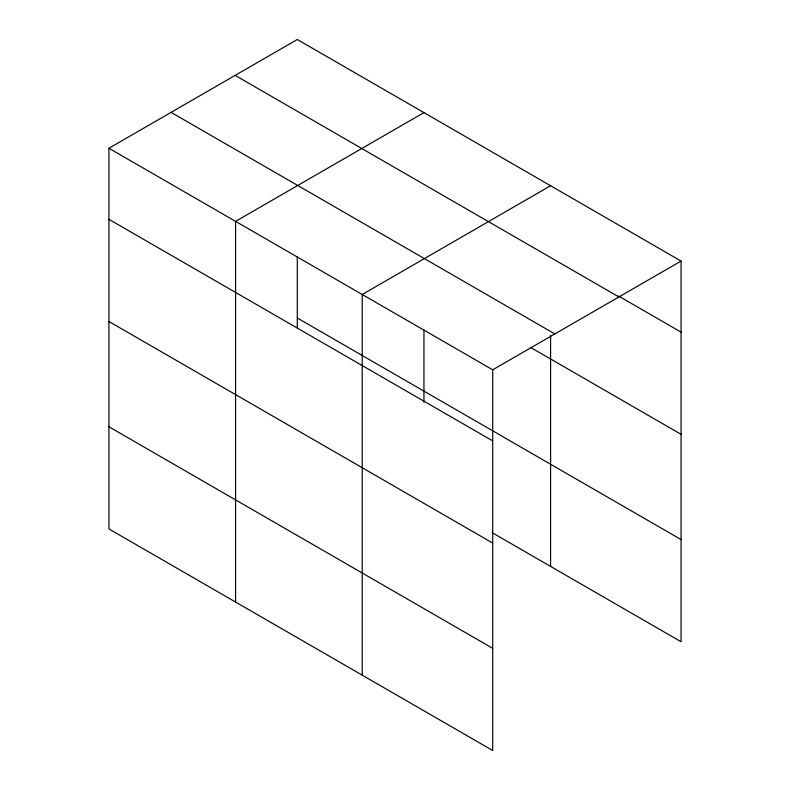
<?xml version="1.0" encoding="UTF-8"?>
<svg xmlns="http://www.w3.org/2000/svg" width="790" height="790" viewBox="0 0 790 790"><rect width="100%" height="100%" fill="white"/><g stroke="black" fill="none" stroke-linecap="round" stroke-linejoin="round"><path stroke-width="1.19" d="M108.931 148.253L492.703 369.819L492.703 750.5L108.931 528.935L108.931 148.253L297.297 39.5L681.069 261.065L681.069 641.747L492.051 532.618M423.944 112.615L235.578 221.368L235.578 602.049M550.591 185.729L362.215 294.492L362.215 675.164M492.703 369.819L681.069 261.065M618.481 296.003L681.069 332.136M235.144 75.386L618.906 296.951M171.094 112.368L554.856 333.933M530.367 347.304L681.069 434.312M297.297 318.005L681.069 539.58M108.931 219.324L492.703 440.899M108.931 321.5L492.703 543.066M108.931 426.768L492.703 648.333M550.591 335.592L550.591 566.41M423.944 329.924L423.944 402.209M297.297 256.809L297.297 327.86"/></g></svg>
